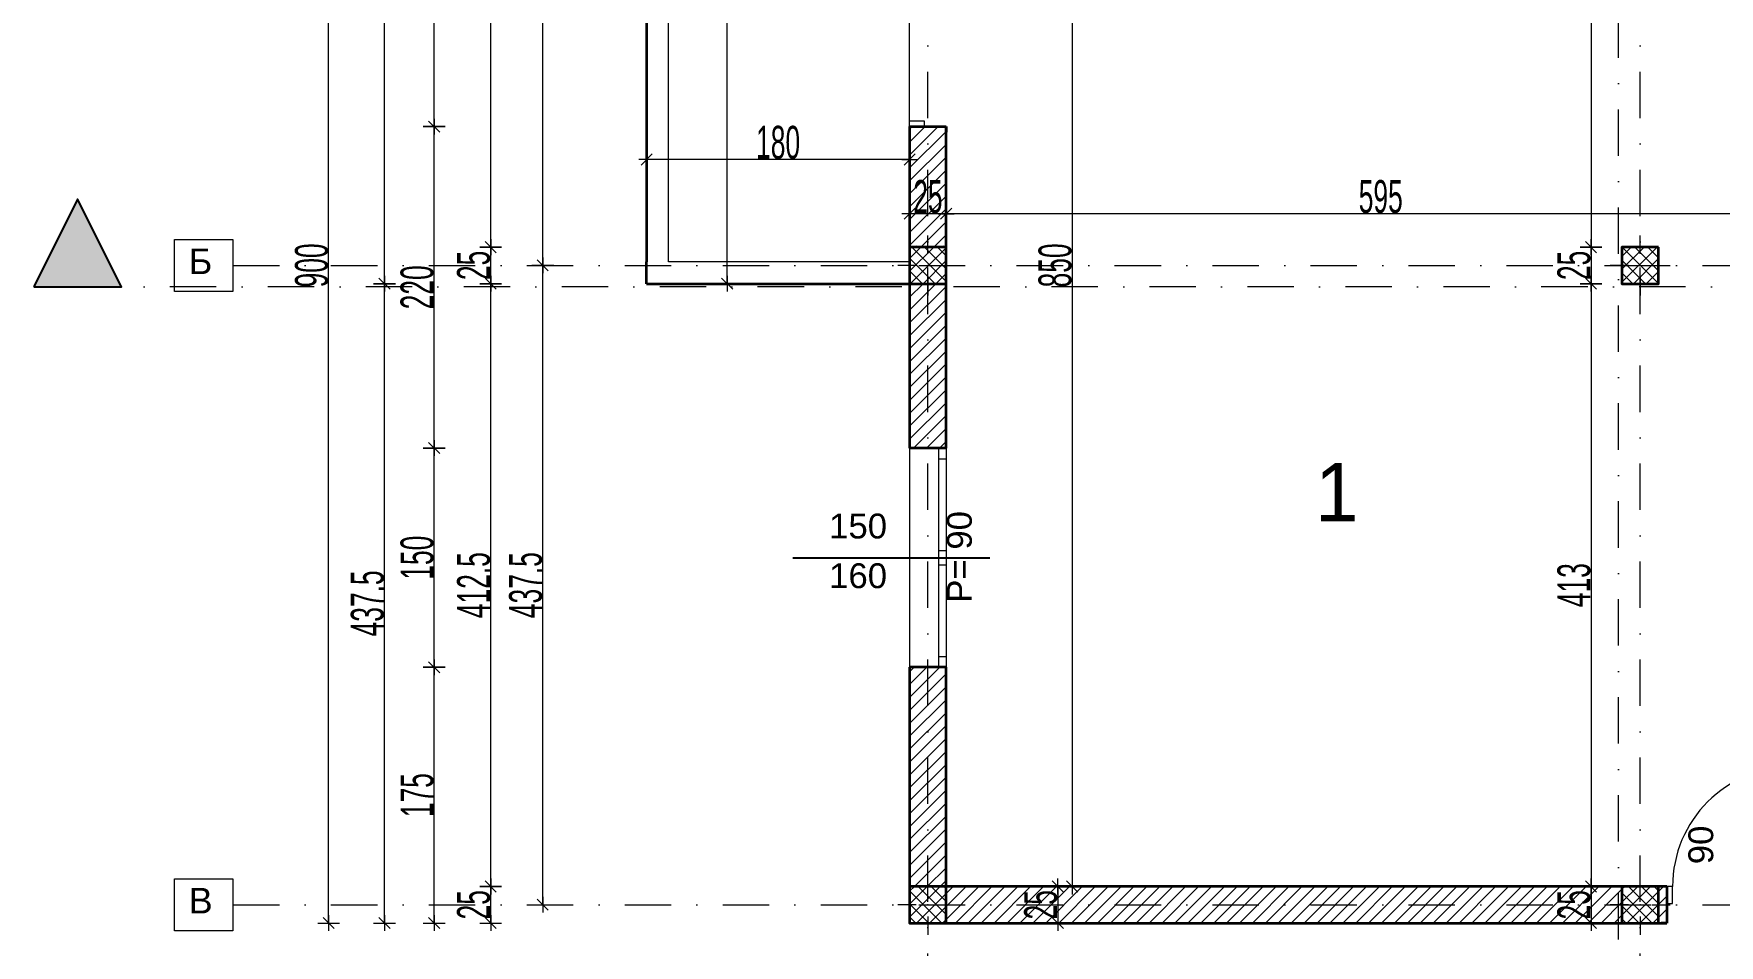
# Model space of a CAD drawing. Header units: millimetres. Extents: x -115530 to 122462, y -34508 to 119375.
# Drawn here: x -21679 to -10144, y 99809 to 106046 of the extents above; entities that cross this region are included whole.
import ezdxf

# ---------------------------------------------------------------- set-up
doc = ezdxf.new("R2010")
doc.units = ezdxf.units.MM
doc.header["$MEASUREMENT"] = 0
doc.linetypes.add('Dot & Dashed', pattern=[670.277762, 317.5, -176.388889, 0, -176.388874])
for name, color, linetype, lineweight in [('dimenzija', 7, 'Continuous', 13), ('dimenzuja vnatre', 251, 'Continuous', 9), ('Marker - Section_Pen_No__25', 8, 'Continuous', 25), ('New_Structural - Bearing_Pen_No__20', 1, 'Continuous', 0), ('New_Structural - Bearing_Pen_No__27', 7, 'Continuous', 25), ('New_Structural - Bearing_Pen_No__7', 7, 'Continuous', 35), ('PECAT-4', 10, 'Continuous', 13)]:
    doc.layers.add(name, color=color, linetype=linetype, lineweight=lineweight)
for name, color, linetype, lineweight, true_color in [('HATCH 2', 7, 'Continuous', 9, 0x575757), ('Marker - Section_Pen_No__85', 7, 'Continuous', 13, 0xaaaaaa), ('New_Structural - Bearing_Pen_No__168', 7, 'Continuous', 13, 0x6a6a6a), ('New_Structural - Bearing_Pen_No__23', 7, 'Continuous', 25, 0xbf7340), ('New_Structural - Bearing_Pen_No__3', 7, 'Continuous', 18, 0xff6600), ('New_Structural - Bearing_Pen_No__5', 7, 'Continuous', 25, 0x40a5ff), ('New_Structural - Bearing_Pen_No__8', 7, 'Continuous', 35, 0xa80f02), ('New_Structural - Bearing_Pen_No__87', 7, 'Continuous', 13, 0x6a6a6a), ('OSKI', 7, 'Continuous', 20, 0x156a84)]:
    doc.layers.add(name, color=color, linetype=linetype, lineweight=lineweight, true_color=true_color)
doc.styles.add('GENERATED_STYLE_1', font='arial.ttf')
doc.styles.add('PLATEIA', font='CGSAPPS.shx', dxfattribs={"width": 0.6})
doc.styles.add('SWISS', font='MCSWISB.TTF')
doc.dimstyles.new('100v', dxfattribs={"dimtxt": 225, "dimasz": 1, "dimexe": 0.18, "dimexo": 0.0625, "dimgap": 4, "dimtad": 1, "dimdec": 0, "dimlfac": 0.1, "dimzin": 12, "dimdsep": 46, "dimtxsty": 'PLATEIA', "dimblk": 'A$C321216CB', "dimcen": 0.09, "dimse1": 1, "dimse2": 1, "dimclrd": 256, "dimclrt": 256, "dimadec": 3, "dimazin": 0, "dimtfac": 1, "dimtdec": 0, "dimtix": 1, "dimtmove": 2, "dimatfit": 3, "dimldrblk": 'A$C321216CB', "dimfxl": 1, "dimtolj": 1, "dimtzin": 0, "dimlwd": -1, "dimarcsym": 0})
pattern_1 = [(45, (-112822.756, 83915.69), (-44.194174, 44.194174), [])]
pattern_2 = [(45, (-112822.756, 83915.69), (-44.194174, 44.194174), []), (135, (-112822.756, 83915.69), (-44.194174, -44.194174), [])]

# ---------------------------------------------------------------- blocks, each defined once
blk = doc.blocks.new('A$C321216CB')
for p, q in [((-54, 0), (54, 0)), ((-38, -38), (38, 38)), ((0, -75), (0, 75))]:
    blk.add_line(p, q)
blk = doc.blocks.new('*D805')
at = {"layer": 'DEFPOINTS', "color": 0, "transparency": 16777216}
for p in [(-10560, 99961), (-5935, 99961), (-10560, 98083)]:
    blk.add_point(p, dxfattribs=at)
at = {"layer": 'dimenzija', "transparency": 16777216}
blk.add_line((-5936, 98083), (-10559, 98083), dxfattribs=at)
at = {"layer": 'dimenzija', "transparency": 16777216, "rotation": 180}
blk.add_blockref('A$C321216CB', (-10560, 98083), dxfattribs=at)
at = {"layer": 'dimenzija', "transparency": 16777216}
blk.add_blockref('A$C321216CB', (-5935, 98083), dxfattribs=at)
at = {"layer": 'dimenzija', "transparency": 16777216, "insert": (-8248, 98200), "char_height": 225, "attachment_point": 5, "style": 'PLATEIA'}
blk.add_mtext('\\A1;462.5', dxfattribs=at)
blk = doc.blocks.new('*D806')
at = {"layer": 'DEFPOINTS', "color": 0, "transparency": 16777216}
for p in [(-10810, 99961), (-10560, 99961), (-10810, 98083)]:
    blk.add_point(p, dxfattribs=at)
at = {"layer": 'dimenzija', "transparency": 16777216}
blk.add_line((-10561, 98083), (-10809, 98083), dxfattribs=at)
at = {"layer": 'dimenzija', "transparency": 16777216, "rotation": 180}
blk.add_blockref('A$C321216CB', (-10810, 98083), dxfattribs=at)
at = {"layer": 'dimenzija', "transparency": 16777216}
blk.add_blockref('A$C321216CB', (-10560, 98083), dxfattribs=at)
at = {"layer": 'dimenzija', "transparency": 16777216, "insert": (-10685, 98200), "char_height": 225, "attachment_point": 5, "style": 'PLATEIA'}
blk.add_mtext('\\A1;25', dxfattribs=at)
blk = doc.blocks.new('*D807')
at = {"layer": 'DEFPOINTS', "color": 0, "transparency": 16777216}
for p in [(-15435, 99961), (-10810, 99961), (-15435, 98083)]:
    blk.add_point(p, dxfattribs=at)
at = {"layer": 'dimenzija', "transparency": 16777216}
blk.add_line((-10811, 98083), (-15434, 98083), dxfattribs=at)
at = {"layer": 'dimenzija', "transparency": 16777216, "rotation": 180}
blk.add_blockref('A$C321216CB', (-15435, 98083), dxfattribs=at)
at = {"layer": 'dimenzija', "transparency": 16777216}
blk.add_blockref('A$C321216CB', (-10810, 98083), dxfattribs=at)
at = {"layer": 'dimenzija', "transparency": 16777216, "insert": (-13123, 98200), "char_height": 225, "attachment_point": 5, "style": 'PLATEIA'}
blk.add_mtext('\\A1;462.5', dxfattribs=at)
blk = doc.blocks.new('*D808')
at = {"layer": 'DEFPOINTS', "color": 0, "transparency": 16777216}
for p in [(-15685, 99961), (-15435, 99961), (-15685, 98083)]:
    blk.add_point(p, dxfattribs=at)
at = {"layer": 'dimenzija', "transparency": 16777216}
blk.add_line((-15436, 98083), (-15684, 98083), dxfattribs=at)
at = {"layer": 'dimenzija', "transparency": 16777216, "rotation": 180}
blk.add_blockref('A$C321216CB', (-15685, 98083), dxfattribs=at)
at = {"layer": 'dimenzija', "transparency": 16777216}
blk.add_blockref('A$C321216CB', (-15435, 98083), dxfattribs=at)
at = {"layer": 'dimenzija', "transparency": 16777216, "insert": (-15560, 98200), "char_height": 225, "attachment_point": 5, "style": 'PLATEIA'}
blk.add_mtext('\\A1;25', dxfattribs=at)
blk = doc.blocks.new('*D809')
at = {"layer": 'DEFPOINTS', "color": 0, "transparency": 16777216}
for p in [(-15685, 99961), (-5685, 99961), (-15685, 97356)]:
    blk.add_point(p, dxfattribs=at)
at = {"layer": 'dimenzija', "transparency": 16777216}
blk.add_line((-5686, 97356), (-15684, 97356), dxfattribs=at)
at = {"layer": 'dimenzija', "transparency": 16777216, "rotation": 180}
blk.add_blockref('A$C321216CB', (-15685, 97356), dxfattribs=at)
at = {"layer": 'dimenzija', "transparency": 16777216}
blk.add_blockref('A$C321216CB', (-5685, 97356), dxfattribs=at)
at = {"layer": 'dimenzija', "transparency": 16777216, "insert": (-10685, 97472), "char_height": 225, "attachment_point": 5, "style": 'PLATEIA'}
blk.add_mtext('\\A1;1000', dxfattribs=at)
blk = doc.blocks.new('*D826')
at = {"layer": 'DEFPOINTS', "color": 0, "transparency": 16777216}
for p in [(-18196, 104461), (-15867, 104461), (-15765, 100086)]:
    blk.add_point(p, dxfattribs=at)
at = {"layer": 'dimenzija', "transparency": 16777216}
blk.add_line((-18196, 100087), (-18196, 104460), dxfattribs=at)
for p, rotation in [((-18196, 104461), 90), ((-18196, 100086), 270)]:
    blk.add_blockref('A$C321216CB', p, dxfattribs=dict(at, rotation=rotation))
at = {"layer": 'dimenzija', "transparency": 16777216, "insert": (-18312, 102273), "char_height": 225, "attachment_point": 5, "rotation": 90, "style": 'PLATEIA'}
blk.add_mtext('\\A1;437.5', dxfattribs=at)
blk = doc.blocks.new('*D827')
at = {"layer": 'DEFPOINTS', "color": 0, "transparency": 16777216}
for p in [(-18196, 108836), (-15987, 108836), (-15867, 104461)]:
    blk.add_point(p, dxfattribs=at)
at = {"layer": 'dimenzija', "transparency": 16777216}
blk.add_line((-18196, 104462), (-18196, 108835), dxfattribs=at)
for p, rotation in [((-18196, 108836), 90), ((-18196, 104461), 270)]:
    blk.add_blockref('A$C321216CB', p, dxfattribs=dict(at, rotation=rotation))
at = {"layer": 'dimenzija', "transparency": 16777216, "insert": (-18312, 106648), "char_height": 225, "attachment_point": 5, "rotation": 90, "style": 'PLATEIA'}
blk.add_mtext('\\A1;437.5', dxfattribs=at)
blk = doc.blocks.new('*D828')
at = {"layer": 'DEFPOINTS', "color": 0, "transparency": 16777216}
for p in [(-18552, 100211), (-15685, 100211), (-15685, 99961)]:
    blk.add_point(p, dxfattribs=at)
at = {"layer": 'dimenzija', "transparency": 16777216}
blk.add_line((-18552, 99962), (-18552, 100210), dxfattribs=at)
for p, rotation in [((-18552, 100211), 90), ((-18552, 99961), 270)]:
    blk.add_blockref('A$C321216CB', p, dxfattribs=dict(at, rotation=rotation))
at = {"layer": 'dimenzija', "transparency": 16777216, "insert": (-18668, 100086), "char_height": 225, "attachment_point": 5, "rotation": 90, "style": 'PLATEIA'}
blk.add_mtext('\\A1;25', dxfattribs=at)
blk = doc.blocks.new('*D829')
at = {"layer": 'DEFPOINTS', "color": 0, "transparency": 16777216}
for p in [(-18552, 104336), (-15685, 104336), (-15685, 100211)]:
    blk.add_point(p, dxfattribs=at)
at = {"layer": 'dimenzija', "transparency": 16777216}
blk.add_line((-18552, 100212), (-18552, 104335), dxfattribs=at)
for p, rotation in [((-18552, 104336), 90), ((-18552, 100211), 270)]:
    blk.add_blockref('A$C321216CB', p, dxfattribs=dict(at, rotation=rotation))
at = {"layer": 'dimenzija', "transparency": 16777216, "insert": (-18668, 102273), "char_height": 225, "attachment_point": 5, "rotation": 90, "style": 'PLATEIA'}
blk.add_mtext('\\A1;412.5', dxfattribs=at)
blk = doc.blocks.new('*D830')
at = {"layer": 'DEFPOINTS', "color": 0, "transparency": 16777216}
for p in [(-18552, 104586), (-15685, 104586), (-15685, 104336)]:
    blk.add_point(p, dxfattribs=at)
at = {"layer": 'dimenzija', "transparency": 16777216}
blk.add_line((-18552, 104337), (-18552, 104585), dxfattribs=at)
for p, rotation in [((-18552, 104586), 90), ((-18552, 104336), 270)]:
    blk.add_blockref('A$C321216CB', p, dxfattribs=dict(at, rotation=rotation))
at = {"layer": 'dimenzija', "transparency": 16777216, "insert": (-18668, 104461), "char_height": 225, "attachment_point": 5, "rotation": 90, "style": 'PLATEIA'}
blk.add_mtext('\\A1;25', dxfattribs=at)
blk = doc.blocks.new('*D831')
at = {"layer": 'DEFPOINTS', "color": 0, "transparency": 16777216}
for p in [(-18552, 108711), (-15685, 108711), (-15685, 104586)]:
    blk.add_point(p, dxfattribs=at)
at = {"layer": 'dimenzija', "transparency": 16777216}
blk.add_line((-18552, 104587), (-18552, 108710), dxfattribs=at)
for p, rotation in [((-18552, 108711), 90), ((-18552, 104586), 270)]:
    blk.add_blockref('A$C321216CB', p, dxfattribs=dict(at, rotation=rotation))
at = {"layer": 'dimenzija', "transparency": 16777216, "insert": (-18668, 106648), "char_height": 225, "attachment_point": 5, "rotation": 90, "style": 'PLATEIA'}
blk.add_mtext('\\A1;412.5', dxfattribs=at)
blk = doc.blocks.new('*D886')
at = {"layer": 'DEFPOINTS', "color": 0, "transparency": 16777216}
for p in [(-9574, 100028), (-10504, 99984), (-10504, 97712)]:
    blk.add_point(p, dxfattribs=at)
at = {"layer": 'dimenzija', "transparency": 16777216}
blk.add_line((-9575, 97712), (-10503, 97712), dxfattribs=at)
at = {"layer": 'dimenzija', "transparency": 16777216, "rotation": 180}
blk.add_blockref('A$C321216CB', (-10504, 97712), dxfattribs=at)
at = {"layer": 'dimenzija', "transparency": 16777216}
blk.add_blockref('A$C321216CB', (-9574, 97712), dxfattribs=at)
at = {"layer": 'dimenzija', "transparency": 16777216, "insert": (-10039, 97829), "char_height": 225, "attachment_point": 5, "style": 'PLATEIA'}
blk.add_mtext('\\A1;93', dxfattribs=at)
blk = doc.blocks.new('*D887')
at = {"layer": 'DEFPOINTS', "color": 0, "transparency": 16777216}
for p in [(-15685, 99961), (-10504, 99984), (-15685, 97712)]:
    blk.add_point(p, dxfattribs=at)
at = {"layer": 'dimenzija', "transparency": 16777216}
blk.add_line((-10505, 97712), (-15684, 97712), dxfattribs=at)
at = {"layer": 'dimenzija', "transparency": 16777216, "rotation": 180}
blk.add_blockref('A$C321216CB', (-15685, 97712), dxfattribs=at)
at = {"layer": 'dimenzija', "transparency": 16777216}
blk.add_blockref('A$C321216CB', (-10504, 97712), dxfattribs=at)
at = {"layer": 'dimenzija', "transparency": 16777216, "insert": (-13095, 97829), "char_height": 225, "attachment_point": 5, "style": 'PLATEIA'}
blk.add_mtext('\\A1;518', dxfattribs=at)
blk = doc.blocks.new('*D889')
at = {"layer": 'DEFPOINTS', "color": 0, "transparency": 16777216}
for p in [(-17485, 105186), (-17485, 105186), (-15685, 105186)]:
    blk.add_point(p, dxfattribs=at)
at = {"layer": 'dimenzija', "transparency": 16777216}
blk.add_line((-15686, 105186), (-17484, 105186), dxfattribs=at)
at = {"layer": 'dimenzija', "transparency": 16777216, "rotation": 180}
blk.add_blockref('A$C321216CB', (-17485, 105186), dxfattribs=at)
at = {"layer": 'dimenzija', "transparency": 16777216}
blk.add_blockref('A$C321216CB', (-15685, 105186), dxfattribs=at)
at = {"layer": 'dimenzija', "transparency": 16777216, "insert": (-16585, 105302), "char_height": 225, "attachment_point": 5, "style": 'PLATEIA'}
blk.add_mtext('\\A1;180', dxfattribs=at)
blk = doc.blocks.new('*D890')
at = {"layer": 'DEFPOINTS', "color": 0, "transparency": 16777216}
for p in [(-16934, 108961), (-16847, 108961), (-16847, 104336)]:
    blk.add_point(p, dxfattribs=at)
at = {"layer": 'dimenzija', "transparency": 16777216}
blk.add_line((-16934, 104337), (-16934, 108960), dxfattribs=at)
for p, rotation in [((-16934, 108961), 90), ((-16934, 104336), 270)]:
    blk.add_blockref('A$C321216CB', p, dxfattribs=dict(at, rotation=rotation))
at = {"layer": 'dimenzija', "transparency": 16777216, "insert": (-17051, 106648), "char_height": 225, "attachment_point": 5, "rotation": 90, "style": 'PLATEIA'}
blk.add_mtext('\\A1;462.5', dxfattribs=at)
blk = doc.blocks.new('*D839')
at = {"layer": 'DEFPOINTS', "color": 0, "transparency": 16777216}
for p in [(-18939, 101711), (-15685, 101711), (-15685, 99961)]:
    blk.add_point(p, dxfattribs=at)
at = {"layer": 'dimenzija', "transparency": 16777216}
blk.add_line((-18939, 99962), (-18939, 101710), dxfattribs=at)
for p, rotation in [((-18939, 101711), 90), ((-18939, 99961), 270)]:
    blk.add_blockref('A$C321216CB', p, dxfattribs=dict(at, rotation=rotation))
at = {"layer": 'dimenzija', "transparency": 16777216, "insert": (-19055, 100836), "char_height": 225, "attachment_point": 5, "rotation": 90, "style": 'PLATEIA'}
blk.add_mtext('\\A1;175', dxfattribs=at)
blk = doc.blocks.new('*D894')
at = {"layer": 'DEFPOINTS', "color": 0, "transparency": 16777216}
for p in [(-18939, 103211), (-15685, 103211), (-15685, 101711)]:
    blk.add_point(p, dxfattribs=at)
at = {"layer": 'dimenzija', "transparency": 16777216}
blk.add_line((-18939, 101712), (-18939, 103210), dxfattribs=at)
for p, rotation in [((-18939, 103211), 90), ((-18939, 101711), 270)]:
    blk.add_blockref('A$C321216CB', p, dxfattribs=dict(at, rotation=rotation))
at = {"layer": 'dimenzija', "transparency": 16777216, "insert": (-19055, 102461), "char_height": 225, "attachment_point": 5, "rotation": 90, "style": 'PLATEIA'}
blk.add_mtext('\\A1;150', dxfattribs=at)
blk = doc.blocks.new('*D895')
at = {"layer": 'DEFPOINTS', "color": 0, "transparency": 16777216}
for p in [(-18939, 105411), (-15685, 105411), (-15685, 103211)]:
    blk.add_point(p, dxfattribs=at)
at = {"layer": 'dimenzija', "transparency": 16777216}
blk.add_line((-18939, 103212), (-18939, 105410), dxfattribs=at)
for p, rotation in [((-18939, 105411), 90), ((-18939, 103211), 270)]:
    blk.add_blockref('A$C321216CB', p, dxfattribs=dict(at, rotation=rotation))
at = {"layer": 'dimenzija', "transparency": 16777216, "insert": (-19055, 104311), "char_height": 225, "attachment_point": 5, "rotation": 90, "style": 'PLATEIA'}
blk.add_mtext('\\A1;220', dxfattribs=at)
blk = doc.blocks.new('*D896')
at = {"layer": 'DEFPOINTS', "color": 0, "transparency": 16777216}
for p in [(-18939, 107911), (-15685, 107911), (-15685, 105411)]:
    blk.add_point(p, dxfattribs=at)
at = {"layer": 'dimenzija', "transparency": 16777216}
blk.add_line((-18939, 105412), (-18939, 107910), dxfattribs=at)
for p, rotation in [((-18939, 107911), 90), ((-18939, 105411), 270)]:
    blk.add_blockref('A$C321216CB', p, dxfattribs=dict(at, rotation=rotation))
at = {"layer": 'dimenzija', "transparency": 16777216, "insert": (-19055, 106661), "char_height": 225, "attachment_point": 5, "rotation": 90, "style": 'PLATEIA'}
blk.add_mtext('\\A1;250', dxfattribs=at)
blk = doc.blocks.new('*D898')
at = {"layer": 'DEFPOINTS', "color": 0, "transparency": 16777216}
for p in [(-19279, 104336), (-16264, 104336), (-15685, 99961)]:
    blk.add_point(p, dxfattribs=at)
at = {"layer": 'dimenzija', "transparency": 16777216}
blk.add_line((-19279, 99962), (-19279, 104335), dxfattribs=at)
for p, rotation in [((-19279, 104336), 90), ((-19279, 99961), 270)]:
    blk.add_blockref('A$C321216CB', p, dxfattribs=dict(at, rotation=rotation))
at = {"layer": 'dimenzija', "transparency": 16777216, "insert": (-19395, 102148), "char_height": 225, "attachment_point": 5, "rotation": 90, "style": 'PLATEIA'}
blk.add_mtext('\\A1;437.5', dxfattribs=at)
blk = doc.blocks.new('*D899')
at = {"layer": 'DEFPOINTS', "color": 0, "transparency": 16777216}
for p in [(-19279, 108961), (-17485, 108961), (-16264, 104336)]:
    blk.add_point(p, dxfattribs=at)
at = {"layer": 'dimenzija', "transparency": 16777216}
blk.add_line((-19279, 104337), (-19279, 108960), dxfattribs=at)
for p, rotation in [((-19279, 108961), 90), ((-19279, 104336), 270)]:
    blk.add_blockref('A$C321216CB', p, dxfattribs=dict(at, rotation=rotation))
at = {"layer": 'dimenzija', "transparency": 16777216, "insert": (-19395, 106648), "char_height": 225, "attachment_point": 5, "rotation": 90, "style": 'PLATEIA'}
blk.add_mtext('\\A1;462.5', dxfattribs=at)
blk = doc.blocks.new('*D784')
at = {"layer": 'DEFPOINTS', "color": 0, "transparency": 16777216}
for p in [(-19661, 108961), (-15685, 108961), (-15685, 99961)]:
    blk.add_point(p, dxfattribs=at)
at = {"layer": 'dimenzija', "transparency": 16777216}
blk.add_line((-19661, 99962), (-19661, 108960), dxfattribs=at)
for p, rotation in [((-19661, 108961), 90), ((-19661, 99961), 270)]:
    blk.add_blockref('A$C321216CB', p, dxfattribs=dict(at, rotation=rotation))
at = {"layer": 'dimenzija', "transparency": 16777216, "insert": (-19777, 104461), "char_height": 225, "attachment_point": 5, "rotation": 90, "style": 'PLATEIA'}
blk.add_mtext('\\A1;900', dxfattribs=at)
blk = doc.blocks.new('*D928')
at = {"layer": 'DEFPOINTS', "color": 0, "transparency": 16777216}
for p in [(-14241, 108711), (-14573, 100211), (-13025, 100211)]:
    blk.add_point(p, dxfattribs=at)
at = {"layer": 'dimenzuja vnatre', "transparency": 16777216}
blk.add_line((-14573, 108710), (-14573, 100212), dxfattribs=at)
for p, rotation in [((-14573, 108711), 90), ((-14573, 100211), 270)]:
    blk.add_blockref('A$C321216CB', p, dxfattribs=dict(at, rotation=rotation))
at = {"layer": 'dimenzuja vnatre', "transparency": 16777216, "insert": (-14689, 104461), "char_height": 225, "attachment_point": 5, "rotation": 90, "style": 'PLATEIA'}
blk.add_mtext('\\A1;850', dxfattribs=at)
blk = doc.blocks.new('*D929')
at = {"layer": 'DEFPOINTS', "color": 0, "transparency": 16777216}
for p in [(-13025, 100211), (-14671, 99961), (-13123, 99961)]:
    blk.add_point(p, dxfattribs=at)
at = {"layer": 'dimenzuja vnatre', "transparency": 16777216}
blk.add_line((-14671, 100210), (-14671, 99962), dxfattribs=at)
for p, rotation in [((-14671, 100211), 90), ((-14671, 99961), 270)]:
    blk.add_blockref('A$C321216CB', p, dxfattribs=dict(at, rotation=rotation))
at = {"layer": 'dimenzuja vnatre', "transparency": 16777216, "insert": (-14787, 100086), "char_height": 225, "attachment_point": 5, "rotation": 90, "style": 'PLATEIA'}
blk.add_mtext('\\A1;25', dxfattribs=at)
blk = doc.blocks.new('*D936')
at = {"layer": 'DEFPOINTS', "color": 0, "transparency": 16777216}
for p in [(-15435, 104815), (-15435, 104709), (-9486, 104634)]:
    blk.add_point(p, dxfattribs=at)
at = {"layer": 'dimenzuja vnatre', "transparency": 16777216}
blk.add_line((-9487, 104815), (-15434, 104815), dxfattribs=at)
at = {"layer": 'dimenzuja vnatre', "transparency": 16777216, "rotation": 180}
blk.add_blockref('A$C321216CB', (-15435, 104815), dxfattribs=at)
at = {"layer": 'dimenzuja vnatre', "transparency": 16777216}
blk.add_blockref('A$C321216CB', (-9486, 104815), dxfattribs=at)
at = {"layer": 'dimenzuja vnatre', "transparency": 16777216, "insert": (-12461, 104931), "char_height": 225, "attachment_point": 5, "style": 'PLATEIA'}
blk.add_mtext('\\A1;595', dxfattribs=at)
blk = doc.blocks.new('*D937')
at = {"layer": 'DEFPOINTS', "color": 0, "transparency": 16777216}
for p in [(-15685, 104815), (-15685, 104689), (-15435, 104709)]:
    blk.add_point(p, dxfattribs=at)
at = {"layer": 'dimenzuja vnatre', "transparency": 16777216}
blk.add_line((-15436, 104815), (-15684, 104815), dxfattribs=at)
at = {"layer": 'dimenzuja vnatre', "transparency": 16777216, "rotation": 180}
blk.add_blockref('A$C321216CB', (-15685, 104815), dxfattribs=at)
at = {"layer": 'dimenzuja vnatre', "transparency": 16777216}
blk.add_blockref('A$C321216CB', (-15435, 104815), dxfattribs=at)
at = {"layer": 'dimenzuja vnatre', "transparency": 16777216, "insert": (-15560, 104931), "char_height": 225, "attachment_point": 5, "style": 'PLATEIA'}
blk.add_mtext('\\A1;25', dxfattribs=at)
blk = doc.blocks.new('*D941')
at = {"layer": 'DEFPOINTS', "color": 0, "transparency": 16777216}
for p in [(-10906, 108711), (-11022, 104586), (-10810, 104586)]:
    blk.add_point(p, dxfattribs=at)
at = {"layer": 'dimenzuja vnatre', "transparency": 16777216}
blk.add_line((-11022, 108710), (-11022, 104587), dxfattribs=at)
for p, rotation in [((-11022, 108711), 90), ((-11022, 104586), 270)]:
    blk.add_blockref('A$C321216CB', p, dxfattribs=dict(at, rotation=rotation))
at = {"layer": 'dimenzuja vnatre', "transparency": 16777216, "insert": (-11138, 106648), "char_height": 225, "attachment_point": 5, "rotation": 90, "style": 'PLATEIA'}
blk.add_mtext('\\A1;413', dxfattribs=at)
blk = doc.blocks.new('*D942')
at = {"layer": 'DEFPOINTS', "color": 0, "transparency": 16777216}
for p in [(-10810, 104586), (-11022, 104336), (-10810, 104336)]:
    blk.add_point(p, dxfattribs=at)
at = {"layer": 'dimenzuja vnatre', "transparency": 16777216}
blk.add_line((-11022, 104585), (-11022, 104337), dxfattribs=at)
for p, rotation in [((-11022, 104586), 90), ((-11022, 104336), 270)]:
    blk.add_blockref('A$C321216CB', p, dxfattribs=dict(at, rotation=rotation))
at = {"layer": 'dimenzuja vnatre', "transparency": 16777216, "insert": (-11138, 104461), "char_height": 225, "attachment_point": 5, "rotation": 90, "style": 'PLATEIA'}
blk.add_mtext('\\A1;25', dxfattribs=at)
blk = doc.blocks.new('*D943')
at = {"layer": 'DEFPOINTS', "color": 0, "transparency": 16777216}
for p in [(-10810, 104336), (-11022, 100211), (-10810, 100211)]:
    blk.add_point(p, dxfattribs=at)
at = {"layer": 'dimenzuja vnatre', "transparency": 16777216}
blk.add_line((-11022, 104335), (-11022, 100212), dxfattribs=at)
for p, rotation in [((-11022, 104336), 90), ((-11022, 100211), 270)]:
    blk.add_blockref('A$C321216CB', p, dxfattribs=dict(at, rotation=rotation))
at = {"layer": 'dimenzuja vnatre', "transparency": 16777216, "insert": (-11138, 102273), "char_height": 225, "attachment_point": 5, "rotation": 90, "style": 'PLATEIA'}
blk.add_mtext('\\A1;413', dxfattribs=at)
blk = doc.blocks.new('*D944')
at = {"layer": 'DEFPOINTS', "color": 0, "transparency": 16777216}
for p in [(-10810, 100211), (-11022, 99961), (-10810, 99961)]:
    blk.add_point(p, dxfattribs=at)
at = {"layer": 'dimenzuja vnatre', "transparency": 16777216}
blk.add_line((-11022, 100210), (-11022, 99962), dxfattribs=at)
for p, rotation in [((-11022, 100211), 90), ((-11022, 99961), 270)]:
    blk.add_blockref('A$C321216CB', p, dxfattribs=dict(at, rotation=rotation))
at = {"layer": 'dimenzuja vnatre', "transparency": 16777216, "insert": (-11138, 100086), "char_height": 225, "attachment_point": 5, "rotation": 90, "style": 'PLATEIA'}
blk.add_mtext('\\A1;25', dxfattribs=at)
blk = doc.blocks.new('*D945')
at = {"layer": 'DEFPOINTS', "color": 0, "transparency": 16777216}
for p in [(-17485, 104922), (-15685, 99961), (-17485, 97356)]:
    blk.add_point(p, dxfattribs=at)
at = {"layer": 'dimenzija', "transparency": 16777216}
blk.add_line((-15686, 97356), (-17484, 97356), dxfattribs=at)
at = {"layer": 'dimenzija', "transparency": 16777216, "rotation": 180}
blk.add_blockref('A$C321216CB', (-17485, 97356), dxfattribs=at)
at = {"layer": 'dimenzija', "transparency": 16777216}
blk.add_blockref('A$C321216CB', (-15685, 97356), dxfattribs=at)
at = {"layer": 'dimenzija', "transparency": 16777216, "insert": (-16585, 97472), "char_height": 225, "attachment_point": 5, "style": 'PLATEIA'}
blk.add_mtext('\\A1;180', dxfattribs=at)

msp = doc.modelspace()

# ---------------------------------------------------------------- hatches: boundary and pattern name
at = {"layer": 'HATCH 2', "linetype": 'Continuous', "lineweight": 13}
h = msp.add_hatch(dxfattribs=at)
h.set_pattern_fill('ANSI37', color=256, scale=500, style=0)
h.set_pattern_definition(pattern_2)
h.paths.add_polyline_path([(-15435.19, 104585.73), (-15685.19, 104585.73), (-15685.19, 104335.73), (-15435.19, 104335.73)])
h = msp.add_hatch(dxfattribs=at)
h.set_pattern_fill('ANSI37', color=256, scale=500, style=0)
h.set_pattern_definition(pattern_2)
h.paths.add_polyline_path([(-10560.19, 104585.73), (-10810.19, 104585.73), (-10810.19, 104335.73), (-10560.19, 104335.73)])
h = msp.add_hatch(dxfattribs=at)
h.set_pattern_fill('ANSI37', color=256, scale=500, style=0)
h.set_pattern_definition(pattern_2)
h.paths.add_polyline_path([(-15435.19, 100210.73), (-15685.19, 100210.73), (-15685.19, 99960.73), (-15435.19, 99960.73)])
h = msp.add_hatch(dxfattribs=at)
h.set_pattern_fill('ANSI37', color=256, scale=500, style=0)
h.set_pattern_definition(pattern_2)
h.paths.add_polyline_path([(-10560.19, 100210.73), (-10810.19, 100210.73), (-10810.19, 99960.73), (-10560.19, 99960.73)])
at = {"layer": 'Marker - Section_Pen_No__25', "linetype": 'Continuous', "lineweight": 25}
msp.add_hatch(color=8, dxfattribs=at).paths.add_polyline_path([(-21679.27, 104314.76), (-21079.27, 104314.76), (-21379.27, 104914.76)])
at = {"layer": 'New_Structural - Bearing_Pen_No__168', "linetype": 'Continuous', "lineweight": 13, "true_color": 0x9ea0a3}
h = msp.add_hatch(dxfattribs=at)
h.set_pattern_fill('ANSI31', color=253, scale=500, style=0)
h.set_pattern_definition(pattern_1)
h.paths.add_polyline_path([(-15685.19, 104585.73), (-15435.19, 104585.73), (-15435.19, 105410.73), (-15685.19, 105410.73)])
at = {"layer": 'New_Structural - Bearing_Pen_No__168', "linetype": 'Continuous', "lineweight": 13, "true_color": 0xfe847a}
h = msp.add_hatch(dxfattribs=at)
h.set_pattern_fill('COMMON_BRICK', color=11, angle=180, style=0, pattern_type=2)
h.set_pattern_definition([(225, (4275.94, 135171.86), (91.9239, -91.9239), [])])
h.paths.add_polyline_path([(-15435.19, 104595.01), (-15685.19, 104595.01), (-15685.19, 104585.73), (-15435.19, 104585.73)])
at = {"layer": 'New_Structural - Bearing_Pen_No__168', "linetype": 'Continuous', "lineweight": 13, "true_color": 0x9ea0a3}
h = msp.add_hatch(dxfattribs=at)
h.set_pattern_fill('ANSI31', color=253, scale=500, style=0)
h.set_pattern_definition(pattern_1)
h.paths.add_polyline_path([(-15435.19, 104335.73), (-15685.19, 104335.73), (-15685.19, 103210.73), (-15435.19, 103210.73)])
h = msp.add_hatch(dxfattribs=at)
h.set_pattern_fill('ANSI31', color=253, scale=500, style=0)
h.set_pattern_definition(pattern_1)
h.paths.add_polyline_path([(-15435.19, 100210.73), (-15435.19, 101710.73), (-15685.19, 101710.73), (-15685.19, 100210.73)])
h = msp.add_hatch(dxfattribs=at)
h.set_pattern_fill('ANSI31', color=253, scale=500, style=0)
h.set_pattern_definition(pattern_1)
h.paths.add_polyline_path([(-10810.19, 99960.73), (-10810.19, 100210.73), (-15435.19, 100210.73), (-15435.19, 99960.73)])
h = msp.add_hatch(dxfattribs=at)
h.set_pattern_fill('ANSI31', color=253, scale=500, style=0)
h.set_pattern_definition(pattern_1)
h.paths.add_polyline_path([(-10503.9, 100210.73), (-10560.19, 100210.73), (-10560.19, 99960.73), (-10503.9, 99960.73)])

# ---------------------------------------------------------------- linework, layer by layer
at = {"layer": 'Marker - Section_Pen_No__25', "color": 8, "linetype": 'Continuous', "lineweight": 25, "flags": 128}
msp.add_lwpolyline([(-21679.27, 104314.76), (-21079.27, 104314.76), (-21379.27, 104914.76)], close=True, dxfattribs=at)
at = {"layer": 'Marker - Section_Pen_No__85', "color": 253, "linetype": 'Dot & Dashed', "lineweight": 13, "true_color": 0xaaaaaa}
for p, q in [((-10834.66, 94484.93), (-10834.66, 113584.17)), ((351.77, 104314.76), (-21379.27, 104314.76))]:
    msp.add_line(p, q, dxfattribs=at)
at = {"layer": 'New_Structural - Bearing_Pen_No__20', "color": 1, "linetype": 'Continuous', "lineweight": 0}
for p, q in [((-15560.19, 104540.73), (-15560.19, 104665.73)), ((-10685.19, 104540.73), (-10685.19, 104665.73)), ((-15640.19, 104460.73), (-15765.19, 104460.73)), ((-15480.19, 104460.73), (-15355.19, 104460.73)), ((-10765.19, 104460.73), (-10890.19, 104460.73)), ((-10605.19, 104460.73), (-10480.19, 104460.73)), ((-15560.19, 104380.73), (-15560.19, 104255.73)), ((-10685.19, 104380.73), (-10685.19, 104255.73)), ((-15560.19, 100165.73), (-15560.19, 100290.73)), ((-10685.19, 100165.73), (-10685.19, 100290.73)), ((-15640.19, 100085.73), (-15765.19, 100085.73)), ((-15480.19, 100085.73), (-15355.19, 100085.73)), ((-10765.19, 100085.73), (-10890.19, 100085.73)), ((-10605.19, 100085.73), (-10480.19, 100085.73)), ((-15560.19, 100005.73), (-15560.19, 99880.73)), ((-10685.19, 100005.73), (-10685.19, 99880.73))]:
    msp.add_line(p, q, dxfattribs=at)
for p in [(-15560.19, 104460.73), (-10685.19, 104460.73), (-15560.19, 100085.73), (-10685.19, 100085.73)]:
    msp.add_point(p, dxfattribs=at)
at = {"layer": 'New_Structural - Bearing_Pen_No__23', "color": 30, "linetype": 'Continuous', "lineweight": 20, "true_color": 0xff6600}
for p, q in [((-15685.19, 105410.73), (-15685.19, 105450.73)), ((-15685.19, 105450.73), (-15585.19, 105450.73)), ((-15585.19, 105450.73), (-15585.19, 105410.73)), ((-15585.19, 105410.73), (-15685.19, 105410.73)), ((-15485.19, 103135.73), (-15485.19, 103210.73)), ((-15435.19, 103135.73), (-15485.19, 103135.73)), ((-15435.19, 103210.73), (-15435.19, 103135.73)), ((-15485.19, 102460.73), (-15485.19, 102510.73)), ((-15485.19, 102510.73), (-15435.19, 102510.73)), ((-15485.19, 102410.73), (-15485.19, 102460.73)), ((-15435.19, 102510.73), (-15435.19, 102460.73)), ((-15435.19, 102460.73), (-15435.19, 102410.73)), ((-15435.19, 102410.73), (-15485.19, 102410.73)), ((-15485.19, 101710.73), (-15485.19, 101785.73)), ((-15485.19, 101785.73), (-15435.19, 101785.73)), ((-15435.19, 101785.73), (-15435.19, 101710.73)), ((-10463.9, 100210.73), (-10503.9, 100210.73)), ((-10503.9, 100210.73), (-10503.9, 100095.73)), ((-10463.9, 100095.73), (-10463.9, 100210.73)), ((-10503.9, 100095.73), (-10463.9, 100095.73))]:
    msp.add_line(p, q, dxfattribs=at)
at = {"layer": 'New_Structural - Bearing_Pen_No__27', "color": 7, "linetype": 'Continuous', "lineweight": 35}
for p, q in [((-15685.19, 105410.73), (-15685.19, 105373.73)), ((-15685.19, 105410.73), (-15585.19, 105410.73)), ((-15685.19, 105410.73), (-15585.19, 105410.73)), ((-15685.19, 105410.73), (-15585.19, 105410.73)), ((-15685.19, 105410.73), (-15685.19, 105373.73)), ((-15685.19, 105410.73), (-15685.19, 105373.73)), ((-15585.19, 105410.73), (-15435.19, 105410.73)), ((-15585.19, 105410.73), (-15435.19, 105410.73)), ((-15585.19, 105410.73), (-15435.19, 105410.73)), ((-15435.19, 105410.73), (-15435.19, 105373.73)), ((-15435.19, 105410.73), (-15435.19, 105373.73)), ((-15435.19, 105410.73), (-15435.19, 105373.73)), ((-15485.19, 103210.73), (-15685.19, 103210.73)), ((-15485.19, 103210.73), (-15685.19, 103210.73)), ((-15435.19, 103210.73), (-15485.19, 103210.73)), ((-15435.19, 103210.73), (-15485.19, 103210.73)), ((-15435.19, 103210.73), (-15485.19, 103210.73)), ((-15485.19, 101710.73), (-15685.19, 101710.73)), ((-15485.19, 101710.73), (-15685.19, 101710.73)), ((-15435.19, 101710.73), (-15485.19, 101710.73)), ((-15435.19, 101710.73), (-15485.19, 101710.73)), ((-15435.19, 101710.73), (-15485.19, 101710.73)), ((-10503.9, 100210.73), (-10540.9, 100210.73)), ((-10503.9, 100210.73), (-10540.9, 100210.73)), ((-10503.9, 100210.73), (-10540.9, 100210.73)), ((-10503.9, 100210.73), (-10503.9, 100095.73)), ((-10503.9, 100210.73), (-10503.9, 100095.73)), ((-10503.9, 100210.73), (-10503.9, 100095.73)), ((-10503.9, 100095.73), (-10503.9, 99960.73)), ((-10503.9, 100095.73), (-10503.9, 99960.73)), ((-10503.9, 100095.73), (-10503.9, 99960.73)), ((-10503.9, 99960.73), (-10540.9, 99960.73)), ((-10503.9, 99960.73), (-10540.9, 99960.73)), ((-10503.9, 99960.73), (-10540.9, 99960.73))]:
    msp.add_line(p, q, dxfattribs=at)
for points in [[(-17485.19, 108810.73), (-17485.19, 104485.73)], [(-15685.19, 105410.73), (-15685.19, 104585.73)], [(-15435.19, 104585.73), (-15435.19, 105410.73)], [(-15685.19, 104595.01), (-15685.19, 104585.73)], [(-15435.19, 104585.73), (-15435.19, 104595.01)], [(-17485.19, 104335.73), (-17485.19, 104485.73)], [(-17485.19, 104335.73), (-15685.19, 104335.73)], [(-15685.19, 104335.73), (-15685.19, 103210.73)], [(-15435.19, 103210.73), (-15435.19, 104335.73)], [(-15685.19, 101710.73), (-15685.19, 100210.73)], [(-15435.19, 100210.73), (-15435.19, 101710.73)], [(-10810.19, 100210.73), (-15435.19, 100210.73)], [(-10503.9, 100210.73), (-10560.19, 100210.73)], [(-15435.19, 99960.73), (-10810.19, 99960.73)], [(-10560.19, 99960.73), (-10503.9, 99960.73)]]:
    msp.add_lwpolyline(points, dxfattribs=at)
at = {"layer": 'New_Structural - Bearing_Pen_No__3', "color": 30, "linetype": 'Continuous', "lineweight": 18, "true_color": 0xff6600}
for p, q in [((-15685.19, 105450.73), (-15685.19, 106262.61)), ((-15685.19, 103210.73), (-15685.19, 101710.73)), ((-15485.19, 102510.73), (-15485.19, 103135.73)), ((-15435.19, 103210.73), (-15435.19, 101710.73)), ((-15435.19, 103135.73), (-15435.19, 102510.73)), ((-15485.19, 101785.73), (-15485.19, 102410.73)), ((-15435.19, 102410.73), (-15435.19, 101785.73))]:
    msp.add_line(p, q, dxfattribs=at)
msp.add_arc((-9643.9, 100210.73), 820, 90, 180, dxfattribs=at)
at = {"layer": 'New_Structural - Bearing_Pen_No__5', "color": 161, "linetype": 'Continuous', "lineweight": 25, "true_color": 0x40a5ff}
msp.add_line((-16485.19, 102460.73), (-15135.19, 102460.73), dxfattribs=at)
at = {"layer": 'New_Structural - Bearing_Pen_No__8', "color": 14, "linetype": 'Continuous', "lineweight": 35, "true_color": 0xa80f02}
for points in [[(-15435.19, 104585.73), (-15685.19, 104585.73), (-15685.19, 104335.73), (-15435.19, 104335.73)], [(-10560.19, 104585.73), (-10810.19, 104585.73), (-10810.19, 104335.73), (-10560.19, 104335.73)], [(-15435.19, 100210.73), (-15685.19, 100210.73), (-15685.19, 99960.73), (-15435.19, 99960.73)], [(-10560.19, 100210.73), (-10810.19, 100210.73), (-10810.19, 99960.73), (-10560.19, 99960.73)]]:
    msp.add_lwpolyline(points, close=True, dxfattribs=at)
at = {"layer": 'New_Structural - Bearing_Pen_No__87', "color": 251, "linetype": 'Continuous', "lineweight": 20, "true_color": 0x6a6a6a}
for points in [[(-17335.19, 104485.73), (-17335.19, 108810.73)], [(-15685.19, 104485.73), (-17335.19, 104485.73)]]:
    msp.add_lwpolyline(points, dxfattribs=at)
at = {"layer": 'OSKI', "linetype": 'Dot & Dashed'}
for p, q in [((-15560.19, 96753.97), (-15560.19, 113035.14)), ((-10685.19, 96753.97), (-10685.19, 113035.14)), ((-20315.56, 104460.73), (-1129.22, 104460.73)), ((-20315.56, 100085.73), (-1129.22, 100085.73))]:
    msp.add_line(p, q, dxfattribs=at)
at = {"layer": 'OSKI'}
for points in [[(-20715.56, 104638.84), (-20315.56, 104638.84), (-20315.56, 104282.63), (-20715.56, 104282.63)], [(-20715.56, 100263.84), (-20315.56, 100263.84), (-20315.56, 99907.63), (-20715.56, 99907.63)]]:
    msp.add_lwpolyline(points, close=True, dxfattribs=at)

# ---------------------------------------------------------------- texts
at = {"layer": 'New_Structural - Bearing_Pen_No__7', "color": 7, "linetype": 'Continuous', "lineweight": 35, "char_height": 170, "attachment_point": 7, "style": 'GENERATED_STYLE_1'}
for s, insert in [('\\A1;{\\pql;\\pt0;\\fArial|b0|i0|c0|p34;150\\fArial|b0|i0|c0|p34;\\A1{\\H.66x;\\S^  ;}\\fArial|b0|i0|c0|p34;\\fArial|b0|i0|c0|p34;}', (-16235.83, 102542.94)), ('\\A1;{\\pql;\\pt0;\\fArial|b0|i0|c0|p34;160\\fArial|b0|i0|c0|p34;\\A1{\\H.66x;\\S^  ;}\\fArial|b0|i0|c0|p34;\\fArial|b0|i0|c0|p34;}', (-16235.83, 102202.94))]:
    msp.add_mtext(s, dxfattribs=dict(at, insert=insert))
at = {"layer": 'New_Structural - Bearing_Pen_No__7', "color": 7, "linetype": 'Continuous', "lineweight": 35, "char_height": 170, "attachment_point": 7, "rotation": 90, "style": 'GENERATED_STYLE_1'}
for s, insert in [('\\A1;{\\pql;\\pt0;\\fArial|b0|i0|c0|p34;P= 90\\fArial|b0|i0|c0|p34;\\A1{\\H.66x;\\S^  ;}\\fArial|b0|i0|c0|p34;\\fArial|b0|i0|c0|p34;}', (-15209.96, 102152.98)), ('\\A1;{\\pql;\\pt0;\\fArial|b0|i0|c0|p34;90\\fArial|b0|i0|c0|p34;\\A1{\\H.66x;\\S^  ;}\\fArial|b0|i0|c0|p34;\\fArial|b0|i0|c0|p34;}', (-10136.11, 100363.25))]:
    msp.add_mtext(s, dxfattribs=dict(at, insert=insert))
at = {"layer": 'OSKI', "linetype": 'ByBlock', "char_height": 175, "attachment_point": 7, "style": 'GENERATED_STYLE_1'}
for s, insert in [('{\\fArial|b0|i0|c204|p34;Б}', (-20617.87, 104401.54)), ('{\\fArial|b0|i0|c204|p34;В}', (-20617.87, 100026.54))]:
    msp.add_mtext(s, dxfattribs=dict(at, insert=insert))
at = {"layer": 'PECAT-4', "linetype": 'Continuous', "style": 'SWISS'}
msp.add_text('1', height=400, dxfattribs=at).set_placement((-12910.38, 102709.97))

# ---------------------------------------------------------------- dimensions: what is measured, and where the dimension line sits
at = {"layer": 'dimenzija'}
for base, p1, p2, angle, picture, middle in [((-19660.58, 108960.73), (-15685.19, 99960.73), (-15685.19, 108960.73), 270, '*D784', (-19777.08, 104460.73)), ((-18938.79, 107910.73), (-15685.19, 105410.73), (-15685.19, 107910.73), 270, '*D896', (-19055.29, 106660.73)), ((-18938.79, 105410.73), (-15685.19, 103210.73), (-15685.19, 105410.73), 270, '*D895', (-19055.29, 104310.73)), ((-18938.79, 103210.73), (-15685.19, 101710.73), (-15685.19, 103210.73), 270, '*D894', (-19055.29, 102460.73)), ((-18938.79, 101710.73), (-15685.19, 99960.73), (-15685.19, 101710.73), 270, '*D839', (-19055.29, 100835.73)), ((-15685.19, 98083.19), (-15435.19, 99960.73), (-15685.19, 99960.73), 180, '*D808', (-15560.19, 98199.69)), ((-10810.19, 98083.19), (-10560.19, 99960.73), (-10810.19, 99960.73), 180, '*D806', (-10685.19, 98199.69))]:
    dim = msp.add_linear_dim(base=base, p1=p1, p2=p2, angle=angle, dimstyle='100v', dxfattribs=at)
    dim.commit()
    dim.dimension.update_dxf_attribs({"geometry": picture, "text_midpoint": middle})
for base, p1, p2, angle, override, picture, middle in [((-19278.93, 108960.73), (-16264.1, 104335.73), (-17485.19, 108960.73), 270, {"dimdec": 1}, '*D899', (-19395.43, 106648.23)), ((-16934.44, 108960.73), (-16846.89, 104335.73), (-16846.89, 108960.73), 270, {"dimdec": 1}, '*D890', (-17050.94, 106648.23)), ((-18195.61, 108835.73), (-15867.41, 104460.73), (-15986.89, 108835.73), 270, {"dimdec": 1}, '*D827', (-18312.11, 106648.23)), ((-18551.5, 108710.73), (-15685.19, 104585.73), (-15685.19, 108710.73), 270, {"dimdec": 1}, '*D831', (-18668, 106648.23)), ((-17485.19, 105185.83), (-15685.19, 105185.83), (-17485.19, 105185.83), 180, {"dimdec": 1}, '*D889', (-16585.19, 105302.33)), ((-17485.19, 97355.66), (-15685.19, 99960.73), (-17485.19, 104921.67), 180, {"dimdec": 1}, '*D945', (-16585.19, 97472.16)), ((-18551.5, 104585.73), (-15685.19, 104335.73), (-15685.19, 104585.73), 270, {"dimdec": 1}, '*D830', (-18668, 104460.73)), ((-18195.61, 104460.73), (-15765.19, 100085.73), (-15867.41, 104460.73), 270, {"dimdec": 1}, '*D826', (-18312.11, 102273.23)), ((-19278.93, 104335.73), (-15685.19, 99960.73), (-16264.1, 104335.73), 270, {"dimdec": 1}, '*D898', (-19395.43, 102148.23)), ((-18551.5, 104335.73), (-15685.19, 100210.73), (-15685.19, 104335.73), 270, {"dimdec": 1}, '*D829', (-18668, 102273.23)), ((-18551.5, 100210.73), (-15685.19, 99960.73), (-15685.19, 100210.73), 270, {"dimdec": 1}, '*D828', (-18668, 100085.73)), ((-10503.9, 97712.37), (-9573.9, 100028.23), (-10503.9, 99984.29), 180, {"dimdec": 1}, '*D886', (-10038.9, 97828.87)), ((-15685.19, 97712.37), (-10503.9, 99984.29), (-15685.19, 99960.73), 180, {"dimdec": 0}, '*D887', (-13094.55, 97828.87)), ((-15685.19, 97355.66), (-5685.19, 99960.73), (-15685.19, 99960.73), 180, {"dimdec": 1}, '*D809', (-10685.19, 97472.16)), ((-15435.19, 98083.19), (-10810.19, 99960.73), (-15435.19, 99960.73), 180, {"dimdec": 1}, '*D807', (-13122.69, 98199.69)), ((-10560.19, 98083.19), (-5935.19, 99960.73), (-10560.19, 99960.73), 180, {"dimdec": 1}, '*D805', (-8247.69, 98199.69))]:
    dim = msp.add_linear_dim(base=base, p1=p1, p2=p2, angle=angle, dimstyle='100v', override=override, dxfattribs=at)
    dim.commit()
    dim.dimension.update_dxf_attribs({"geometry": picture, "text_midpoint": middle})
at = {"layer": 'dimenzuja vnatre'}
for base, p1, p2, picture, middle in [((-14572.72, 100210.73), (-14240.67, 108710.73), (-13024.64, 100210.73), '*D928', (-14689.22, 104460.73)), ((-11021.65318599, 104585.73341996), (-10906.35380679, 108710.73341996), (-10810.1860653, 104585.73341996), '*D941', (-11138.15318599, 106648.23341996)), ((-11021.65, 104335.73), (-10810.19, 104585.73), (-10810.19, 104335.73), '*D942', (-11138.15, 104460.73)), ((-11021.65318599, 100210.73341996), (-10810.1860653, 104335.73341996), (-10810.18603802, 100210.73341996), '*D943', (-11138.15318599, 102273.23341996)), ((-14670.77, 99960.73), (-13024.64, 100210.73), (-13122.69, 99960.73), '*D929', (-14787.27, 100085.73)), ((-11021.65, 99960.73), (-10810.19, 100210.73), (-10810.19, 99960.73), '*D944', (-11138.15, 100085.73))]:
    dim = msp.add_linear_dim(base=base, p1=p1, p2=p2, angle=90, dimstyle='100v', dxfattribs=at)
    dim.commit()
    dim.dimension.update_dxf_attribs({"geometry": picture, "text_midpoint": middle})
for base, p1, p2, picture, middle in [((-15685.19, 104814.79), (-15435.19, 104708.6), (-15685.19, 104688.52), '*D937', (-15560.19, 104931.29)), ((-15435.19, 104814.79), (-9486.25, 104633.57), (-15435.19, 104708.6), '*D936', (-12460.72, 104931.29))]:
    dim = msp.add_linear_dim(base=base, p1=p1, p2=p2, dimstyle='100v', dxfattribs=at)
    dim.commit()
    dim.dimension.update_dxf_attribs({"geometry": picture, "text_midpoint": middle})

doc.saveas('drawing.dxf')
